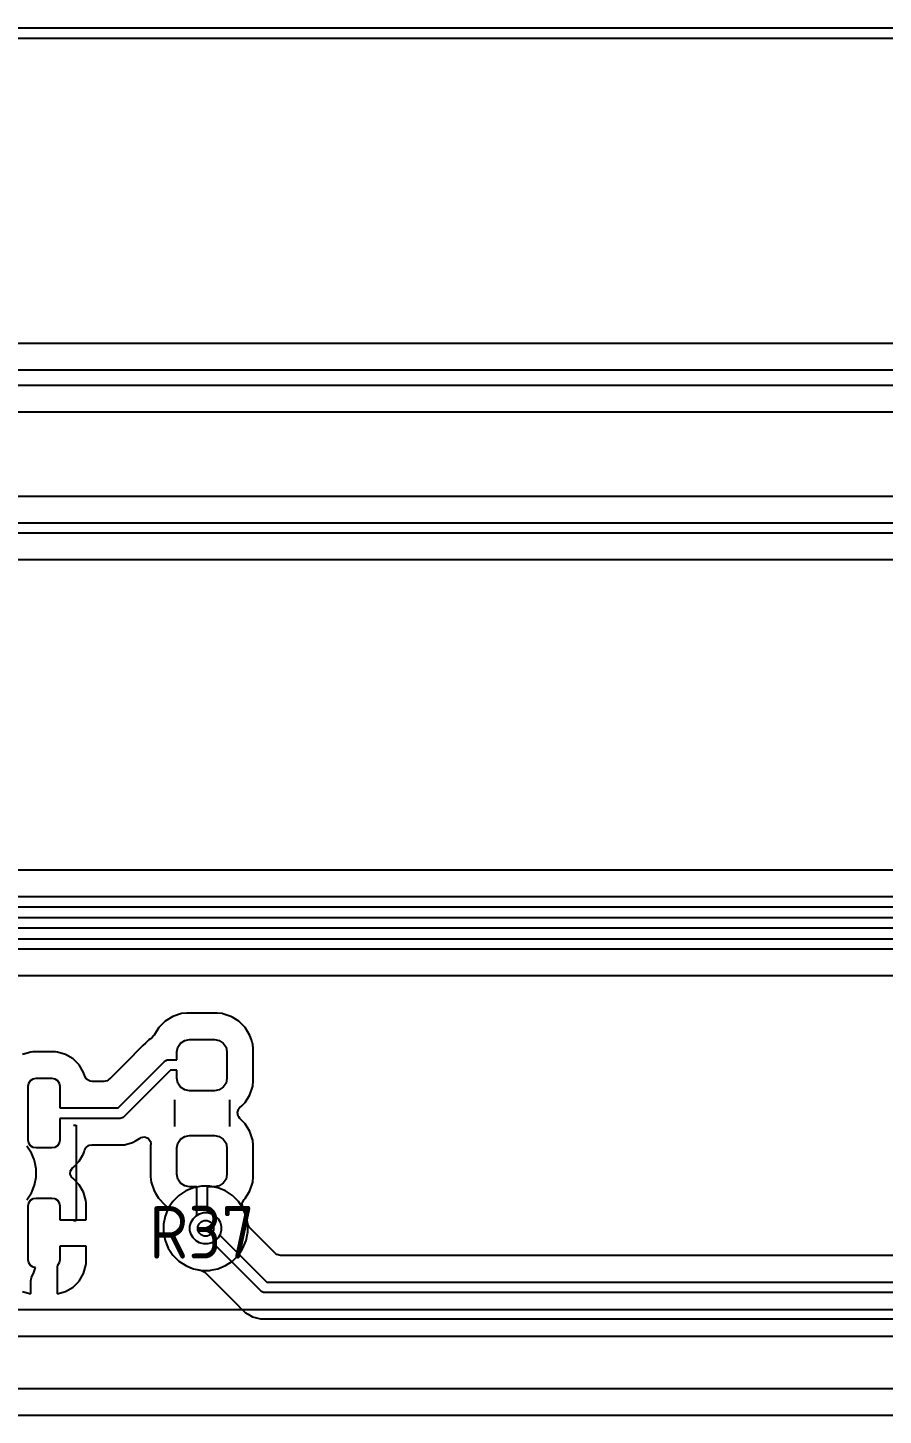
# Model space of a CAD drawing. Header units: millimetres. Extents: x 45 to 545, y -265 to -129.
# Drawn here: x 493.44 to 509.69, y -155.35 to -129 of the extents above; entities that cross this region are included whole.
import ezdxf
from ezdxf.enums import TextEntityAlignment as Align

# ---------------------------------------------------------------- set-up
doc = ezdxf.new("R2010")
doc.units = ezdxf.units.MM
for name, color, linetype, true_color in [('B.Cu', 151, 'CONTINUOUS', 0x6fccdb), ('Edge.Cuts', 111, 'CONTINUOUS', 0x81ffbe), ('F.Cu', 241, 'CONTINUOUS', 0xe27299), ('F.Silkscreen', 254, 'CONTINUOUS', 0xdcc8ff)]:
    doc.layers.add(name, color=color, linetype=linetype, true_color=true_color)
doc.styles.add('KICAD', font='isocp.shx')

msp = doc.modelspace()

# ---------------------------------------------------------------- linework, layer by layer
at = {"layer": 'B.Cu', "linetype": 'CONTINUOUS'}
for p, q in [((477.564561, -129.2005), (541.996519, -129.2005)), ((534.219277, -134.99579), (478.157226, -134.99579)), ((487.1, -135.49629), (534.494205, -135.49629)), ((534.353041, -135.79629), (487.1, -135.79629)), ((487.035931, -136.29679), (533.761342, -136.29679)), ((533.889281, -137.8995), (492.11296, -137.8995)), ((492.02629, -138.4), (534.332412, -138.4)), ((534.332412, -138.6), (492.067711, -138.6)), ((492.326388, -139.1005), (533.889281, -139.1005)), ((531.699903, -144.9995), (479.700097, -144.9995)), ((532, -145.7), (479.4, -145.7)), ((479.441421, -145.5), (531.958578, -145.5)), ((477.62, -145.9), (534.332412, -145.9)), ((534.332412, -146.1), (477.62, -146.1)), ((479.35, -146.3), (531.95, -146.3)), ((531.908578, -146.5), (479.391421, -146.5)), ((479.650098, -147.0005), (531.649903, -147.0005)), ((493.50939, -150.370814), (493.421789, -150.239711)), ((493.509397, -150.370827), (493.50939, -150.370814)), ((493.560413, -150.493992), (493.509397, -150.370827)), ((493.569737, -150.516503), (493.560413, -150.493992)), ((493.581472, -150.5755), (493.569737, -150.516503)), ((493.600499, -150.671153), (493.581472, -150.5755)), ((493.6005, -150.671155), (493.600499, -150.671153)), ((493.6005, -150.671158), (493.6005, -150.671155)), ((493.6005, -150.828842), (493.6005, -150.671158)), ((493.509394, -151.129179), (493.569737, -150.983497)), ((493.569737, -150.983497), (493.6005, -150.828842)), ((493.421789, -151.260289), (493.509394, -151.129179)), ((496.309707, -151.178213), (496.198213, -151.289707)), ((496.309711, -151.17821), (496.309707, -151.178213)), ((496.440814, -151.090609), (496.309711, -151.17821)), ((496.440827, -151.090602), (496.440814, -151.090609)), ((496.586498, -151.030264), (496.440827, -151.090602)), ((496.58651, -151.030261), (496.586498, -151.030264)), ((496.741155, -150.9995), (496.58651, -151.030261)), ((496.741158, -150.9995), (496.741155, -150.9995)), ((496.898842, -150.9995), (496.741158, -150.9995)), ((496.898845, -150.9995), (496.898842, -150.9995)), ((497.053489, -151.030261), (496.898845, -150.9995)), ((497.053501, -151.030264), (497.053489, -151.030261)), ((497.199172, -151.090602), (497.053501, -151.030264)), ((497.199185, -151.090609), (497.199172, -151.090602)), ((497.330288, -151.17821), (497.199185, -151.090609)), ((497.330292, -151.178213), (497.330288, -151.17821)), ((497.441786, -151.289707), (497.330292, -151.178213)), ((496.110602, -151.420827), (496.050264, -151.566498)), ((496.110609, -151.420814), (496.110602, -151.420827)), ((496.19821, -151.289711), (496.110609, -151.420814)), ((496.198213, -151.289707), (496.19821, -151.289711)), ((496.705195, -151.522836), (496.780842, -151.502567)), ((496.780842, -151.502567), (496.859158, -151.502567)), ((496.859158, -151.502567), (496.934805, -151.522836)), ((497.441789, -151.289711), (497.441786, -151.289707)), ((497.52939, -151.420814), (497.441789, -151.289711)), ((497.529397, -151.420827), (497.52939, -151.420814)), ((497.589735, -151.566498), (497.529397, -151.420827)), ((496.050261, -151.56651), (496.0195, -151.721153)), ((496.0195, -151.721153), (496.0195, -151.878846)), ((496.050264, -151.566498), (496.050261, -151.56651)), ((496.522567, -151.760842), (496.542836, -151.685195)), ((496.522567, -151.839158), (496.522567, -151.760842)), ((496.542836, -151.685195), (496.581994, -151.617372)), ((496.581994, -151.617372), (496.637372, -151.561994)), ((496.637372, -151.561994), (496.705195, -151.522836)), ((496.934805, -151.522836), (497.002628, -151.561994)), ((497.002628, -151.561994), (497.058006, -151.617372)), ((497.058006, -151.617372), (497.097164, -151.685195)), ((497.097164, -151.685195), (497.117433, -151.760842)), ((497.117433, -151.760842), (497.117433, -151.839158)), ((497.589737, -151.566503), (497.589735, -151.566498)), ((497.589738, -151.56651), (497.589737, -151.566503)), ((497.620638, -151.721849), (497.589738, -151.56651)), ((497.621089, -151.724016), (497.620638, -151.721849)), ((497.654574, -151.785339), (497.621089, -151.724016)), ((496.0195, -151.878846), (496.050261, -152.033489)), ((496.050261, -152.033489), (496.050264, -152.033501)), ((496.050264, -152.033501), (496.110602, -152.179172)), ((496.542836, -151.914805), (496.522567, -151.839158)), ((496.581994, -151.982628), (496.542836, -151.914805)), ((496.637372, -152.038006), (496.581994, -151.982628)), ((496.705195, -152.077164), (496.637372, -152.038006)), ((497.097164, -151.914805), (497.0895, -151.928078)), ((497.0895, -151.928078), (497.981422, -152.82)), ((497.117433, -151.839158), (497.097164, -151.914805)), ((498.152416, -152.283181), (497.654574, -151.785339)), ((496.110602, -152.179172), (496.110609, -152.179185)), ((496.110609, -152.179185), (496.19821, -152.310288)), ((496.780842, -152.097433), (496.705195, -152.077164)), ((496.859158, -152.097433), (496.780842, -152.097433)), ((496.934805, -152.077164), (496.859158, -152.097433)), ((496.948078, -152.0695), (496.934805, -152.077164)), ((497.869289, -152.990711), (496.948078, -152.0695)), ((498.173058, -152.299815), (498.152416, -152.283181)), ((498.240097, -152.3195), (498.173058, -152.299815)), ((496.19821, -152.310288), (496.198213, -152.310292)), ((496.198213, -152.310292), (496.309707, -152.421786)), ((496.309707, -152.421786), (496.309711, -152.421789)), ((496.309711, -152.421789), (496.440814, -152.50939)), ((496.440814, -152.50939), (496.440827, -152.509397)), ((496.440827, -152.509397), (496.541953, -152.551284)), ((496.541953, -152.551284), (496.586503, -152.569737)), ((537.383331, -152.3195), (498.240097, -152.3195)), ((496.586503, -152.569737), (496.651147, -152.582595)), ((496.651147, -152.582595), (496.741849, -152.600638)), ((496.741849, -152.600638), (496.80376, -152.633023)), ((496.80376, -152.633023), (496.805339, -152.634574)), ((496.805339, -152.634574), (497.455139, -153.284374)), ((497.981422, -152.82), (537.47, -152.82)), ((497.884442, -153.003147), (497.869289, -152.990711)), ((497.895, -153.00752), (497.884442, -153.003147)), ((497.920491, -153.018079), (497.895, -153.00752)), ((497.94, -153.02), (497.920491, -153.018079)), ((537.428578, -153.02), (497.94, -153.02)), ((497.455139, -153.284374), (497.455149, -153.284385)), ((497.455149, -153.284385), (497.459479, -153.288715)), ((497.459479, -153.288715), (497.45948, -153.288716)), ((497.45948, -153.288716), (497.571284, -153.40052)), ((497.571284, -153.40052), (497.571286, -153.400521)), ((497.571286, -153.400521), (497.627762, -153.433127)), ((497.627762, -153.433127), (497.627761, -153.433127)), ((497.627761, -153.433127), (497.627764, -153.433128)), ((497.627764, -153.433128), (497.708209, -153.479574)), ((497.708209, -153.479574), (497.70821, -153.479574)), ((497.70821, -153.479574), (497.708215, -153.479577)), ((497.708215, -153.479577), (497.860942, -153.5205)), ((497.860942, -153.5205), (497.860943, -153.5205)), ((497.860943, -153.5205), (537.169903, -153.5205))]:
    msp.add_line(p, q, dxfattribs=at)
at = {"layer": 'B.Cu'}
msp.add_circle((496.82, -151.8), 0.15, dxfattribs=at)
at = {"layer": 'Edge.Cuts', "linetype": 'CONTINUOUS'}
msp.add_line((474.2, -129.000001), (542, -129), dxfattribs=at)
at = {"layer": 'F.Cu', "linetype": 'CONTINUOUS'}
for p, q in [((477.581303, -129.2005), (541.99479, -129.2005)), ((496.198477, -147.776594), (496.051651, -147.867158)), ((496.36225, -147.722324), (496.198477, -147.776594)), ((496.46328, -147.712004), (496.36225, -147.722324)), ((496.46329, -147.712003), (496.46328, -147.712004)), ((496.463312, -147.712001), (496.46329, -147.712003)), ((496.46333, -147.712), (496.463312, -147.712001)), ((497.036678, -147.712), (496.46333, -147.712)), ((497.036687, -147.712), (497.036678, -147.712)), ((497.137748, -147.722324), (497.036687, -147.712)), ((497.143401, -147.723966), (497.137748, -147.722324)), ((497.146221, -147.725132), (497.143401, -147.723966)), ((497.301513, -147.776591), (497.146221, -147.725132)), ((497.301518, -147.776593), (497.301513, -147.776591)), ((497.333755, -147.796477), (497.301518, -147.776593)), ((497.44835, -147.86716), (497.333755, -147.796477)), ((495.929651, -147.989161), (495.843107, -148.12947)), ((495.929661, -147.989147), (495.929651, -147.989161)), ((496.051651, -147.867158), (495.929661, -147.989147)), ((497.57034, -147.98915), (497.44835, -147.86716)), ((497.660908, -148.135984), (497.57034, -147.98915)), ((495.629478, -148.331286), (495.295748, -148.665017)), ((495.629481, -148.331283), (495.629478, -148.331286)), ((495.677266, -148.283497), (495.629481, -148.331283)), ((495.74128, -148.219482), (495.677266, -148.283497)), ((495.741281, -148.219481), (495.74128, -148.219482)), ((495.741295, -148.219473), (495.741281, -148.219481)), ((495.774377, -148.200372), (495.741295, -148.219473)), ((495.80544, -148.17493), (495.774377, -148.200372)), ((495.830635, -148.146315), (495.80544, -148.17493)), ((495.843107, -148.12947), (495.830635, -148.146315)), ((496.293079, -148.359113), (496.344562, -148.282062)), ((496.344562, -148.282062), (496.421613, -148.230579)), ((496.421613, -148.230579), (496.5125, -148.2125)), ((496.5125, -148.2125), (496.9875, -148.2125)), ((496.9875, -148.2125), (497.078387, -148.230579)), ((497.078387, -148.230579), (497.155438, -148.282062)), ((497.155438, -148.282062), (497.206921, -148.359113)), ((497.688575, -148.219478), (497.660908, -148.135984)), ((497.706244, -148.272798), (497.688575, -148.219478)), ((497.715174, -148.299747), (497.706244, -148.272798)), ((497.719095, -148.33814), (497.715174, -148.299747)), ((497.720837, -148.35519), (497.719095, -148.33814)), ((493.497419, -148.452403), (493.339612, -148.498252)), ((493.497425, -148.452402), (493.497419, -148.452403)), ((493.497426, -148.452401), (493.497425, -148.452402)), ((493.497428, -148.452401), (493.497426, -148.452401)), ((493.53429, -148.4495), (493.497428, -148.452401)), ((493.534298, -148.4495), (493.53429, -148.4495)), ((493.534306, -148.4495), (493.534298, -148.4495)), ((493.965694, -148.4495), (493.534306, -148.4495)), ((493.965701, -148.4495), (493.965694, -148.4495)), ((493.965708, -148.4495), (493.965701, -148.4495)), ((494.00257, -148.452401), (493.965708, -148.4495)), ((494.002572, -148.452401), (494.00257, -148.452401)), ((494.002573, -148.452402), (494.002572, -148.452401)), ((494.002579, -148.452403), (494.002573, -148.452402)), ((494.160386, -148.498252), (494.002579, -148.452403)), ((494.160399, -148.498256), (494.160386, -148.498252)), ((494.301857, -148.581914), (494.160399, -148.498256)), ((494.301864, -148.581918), (494.301857, -148.581914)), ((494.301875, -148.581927), (494.301864, -148.581918)), ((494.418078, -148.69813), (494.301875, -148.581927)), ((496.054443, -148.616853), (496.090491, -148.601921)), ((496.090491, -148.601921), (496.11, -148.6)), ((496.11, -148.6), (496.275, -148.6)), ((496.275, -148.45), (496.293079, -148.359113)), ((496.275, -148.6), (496.275, -148.45)), ((497.206921, -148.359113), (497.225, -148.45)), ((497.225, -148.45), (497.225, -148.95)), ((497.725499, -148.400824), (497.720837, -148.35519)), ((497.7255, -148.999177), (497.725499, -148.400824)), ((494.41808, -148.698134), (494.418078, -148.69813)), ((494.418081, -148.698135), (494.41808, -148.698134)), ((494.50144, -148.839089), (494.418081, -148.698135)), ((494.501758, -148.839626), (494.50144, -148.839089)), ((494.501983, -148.840424), (494.501758, -148.839626)), ((494.522504, -148.911058), (494.501983, -148.840424)), ((495.295748, -148.665017), (494.997691, -148.963073)), ((495.156078, -149.5125), (496.039289, -148.629289)), ((496.151422, -148.8), (495.268211, -149.683211)), ((496.039289, -148.629289), (496.054443, -148.616853)), ((496.275, -148.8), (496.151422, -148.8)), ((496.275, -148.95), (496.275, -148.8)), ((493.45, -149.1), (493.461418, -149.042597)), ((493.45, -150.125), (493.45, -149.1)), ((493.461418, -149.042597), (493.493934, -148.993934)), ((493.493934, -148.993934), (493.542597, -148.961418)), ((493.542597, -148.961418), (493.6, -148.95)), ((493.6, -148.95), (493.9, -148.95)), ((493.9, -148.95), (493.957403, -148.961418)), ((493.957403, -148.961418), (494.006066, -148.993934)), ((494.006066, -148.993934), (494.038582, -149.042597)), ((494.038582, -149.042597), (494.05, -149.1)), ((494.05, -149.1), (494.05, -149.5125)), ((494.547877, -148.957674), (494.522504, -148.911058)), ((494.554062, -148.96481), (494.547877, -148.957674)), ((494.599763, -148.994178), (494.554062, -148.96481)), ((494.601123, -148.995594), (494.599763, -148.994178)), ((494.602467, -148.995915), (494.601123, -148.995594)), ((494.612823, -149.00257), (494.602467, -148.995915)), ((494.627822, -149.006975), (494.612823, -149.00257)), ((494.662763, -149.012), (494.627822, -149.006975)), ((494.886922, -149.012), (494.662763, -149.012)), ((494.946352, -148.99683), (494.886922, -149.012)), ((494.96944, -148.984222), (494.946352, -148.99683)), ((494.988344, -148.968176), (494.96944, -148.984222)), ((494.997691, -148.963073), (494.988344, -148.968176)), ((496.293079, -149.040887), (496.275, -148.95)), ((496.344562, -149.117938), (496.293079, -149.040887)), ((496.421613, -149.169421), (496.344562, -149.117938)), ((497.155438, -149.117938), (497.078387, -149.169421)), ((497.206921, -149.040887), (497.155438, -149.117938)), ((497.225, -148.95), (497.206921, -149.040887)), ((497.660908, -149.264016), (497.715174, -149.100253)), ((497.715174, -149.100253), (497.7255, -148.999177)), ((496.5125, -149.1875), (496.421613, -149.169421)), ((496.9875, -149.1875), (496.5125, -149.1875)), ((497.078387, -149.169421), (496.9875, -149.1875)), ((497.57034, -149.41085), (497.660908, -149.264016)), ((494.05, -149.5125), (495.156078, -149.5125)), ((497.425482, -149.602551), (497.425611, -149.600742)), ((497.440334, -149.670811), (497.425482, -149.602551)), ((497.425611, -149.600742), (497.444977, -149.542547)), ((497.447826, -149.684532), (497.440334, -149.670811)), ((497.444977, -149.542547), (497.44917, -149.536023)), ((497.44917, -149.536023), (497.465792, -149.515397)), ((497.465792, -149.515397), (497.512477, -149.468713)), ((497.512477, -149.468713), (497.57034, -149.41085)), ((495.1975, -149.7125), (494.05, -149.7125)), ((494.05, -149.7125), (494.05, -150.125)), ((495.217009, -149.710579), (495.1975, -149.7125)), ((495.253057, -149.695647), (495.217009, -149.710579)), ((495.268211, -149.683211), (495.253057, -149.695647)), ((497.468978, -149.712788), (497.447826, -149.684532)), ((497.57034, -149.81415), (497.468978, -149.712788)), ((497.660908, -149.960984), (497.57034, -149.81415)), ((493.461418, -150.182403), (493.45, -150.125)), ((493.493934, -150.231066), (493.461418, -150.182403)), ((494.038582, -150.182403), (494.006066, -150.231066)), ((494.05, -150.125), (494.038582, -150.182403)), ((495.276557, -150.213001), (495.429285, -150.172077)), ((495.429285, -150.172077), (495.501263, -150.13052)), ((495.501263, -150.13052), (495.566216, -150.09302)), ((495.566216, -150.09302), (495.566218, -150.093017)), ((495.566218, -150.093017), (495.573276, -150.088943)), ((495.573276, -150.088943), (495.573372, -150.08911)), ((495.573372, -150.08911), (495.575946, -150.08742)), ((495.575946, -150.08742), (495.592416, -150.078425)), ((495.592416, -150.078425), (495.660688, -150.063571)), ((495.660688, -150.063571), (495.726154, -150.087984)), ((495.726154, -150.087984), (495.768026, -150.143914)), ((495.768026, -150.143914), (495.769097, -150.146784)), ((495.769097, -150.146784), (495.76956, -150.148025)), ((495.76956, -150.148025), (495.776734, -150.203946)), ((496.275, -150.275), (496.293079, -150.184113)), ((496.293079, -150.184113), (496.344562, -150.107062)), ((496.344562, -150.107062), (496.421613, -150.055579)), ((496.421613, -150.055579), (496.5125, -150.0375)), ((496.5125, -150.0375), (496.9875, -150.0375)), ((496.9875, -150.0375), (497.078387, -150.055579)), ((497.078387, -150.055579), (497.155438, -150.107062)), ((497.155438, -150.107062), (497.206921, -150.184113)), ((497.206921, -150.184113), (497.225, -150.275)), ((497.704661, -150.093021), (497.660908, -149.960984)), ((497.715174, -150.124747), (497.704661, -150.093021)), ((497.725321, -150.224093), (497.715174, -150.124747)), ((493.542597, -150.263582), (493.493934, -150.231066)), ((493.6, -150.275), (493.542597, -150.263582)), ((493.9, -150.275), (493.6, -150.275)), ((493.957403, -150.263582), (493.9, -150.275)), ((494.006066, -150.231066), (493.957403, -150.263582)), ((494.418081, -150.526865), (494.501744, -150.385398)), ((494.501744, -150.385398), (494.512508, -150.34835)), ((494.512508, -150.34835), (494.520883, -150.319522)), ((494.520883, -150.319522), (494.535453, -150.287379)), ((494.535453, -150.287379), (494.543868, -150.274203)), ((494.543868, -150.274203), (494.59654, -150.228299)), ((494.59654, -150.228299), (494.605123, -150.224349)), ((494.605123, -150.224349), (494.65695, -150.213)), ((494.65695, -150.213), (495.10888, -150.213)), ((495.10888, -150.213), (495.108943, -150.213001)), ((495.108943, -150.213001), (495.110847, -150.213001)), ((495.110847, -150.213001), (495.118443, -150.213001)), ((495.118443, -150.213001), (495.276554, -150.213001)), ((495.276554, -150.213001), (495.276557, -150.213001)), ((495.776734, -150.203946), (495.7745, -150.225815)), ((495.7745, -150.225815), (495.7745, -150.225824)), ((495.7745, -150.225824), (495.7745, -150.225828)), ((495.7745, -150.225828), (495.7745, -150.824169)), ((496.275, -150.775), (496.275, -150.275)), ((497.225, -150.275), (497.225, -150.775)), ((497.725355, -150.224422), (497.725321, -150.224093)), ((497.725479, -150.225518), (497.725355, -150.224422)), ((497.725498, -150.225815), (497.725479, -150.225518)), ((497.725499, -150.225824), (497.725498, -150.225815)), ((497.7255, -150.824177), (497.725499, -150.225824)), ((494.248054, -150.771407), (494.255421, -150.701941)), ((494.255421, -150.701941), (494.256302, -150.699805)), ((494.256302, -150.699805), (494.289734, -150.65337)), ((494.289734, -150.65337), (494.296878, -150.64718)), ((494.296878, -150.64718), (494.302156, -150.642855)), ((494.302156, -150.642855), (494.30252, -150.642572)), ((494.30252, -150.642572), (494.306875, -150.638518)), ((494.306875, -150.638518), (494.31711, -150.629649)), ((494.31711, -150.629649), (494.317536, -150.628595)), ((494.317536, -150.628595), (494.327116, -150.617829)), ((494.327116, -150.617829), (494.418081, -150.526865)), ((494.279414, -150.833842), (494.248054, -150.771407)), ((494.285838, -150.840723), (494.279414, -150.833842)), ((494.296703, -150.85236), (494.285838, -150.840723)), ((494.299659, -150.855419), (494.296703, -150.85236)), ((494.30156, -150.85732), (494.299659, -150.855419)), ((494.301561, -150.857321), (494.30156, -150.85732)), ((494.417678, -150.973438), (494.301561, -150.857321)), ((494.417685, -150.973447), (494.417678, -150.973438)), ((494.417688, -150.973452), (494.417685, -150.973447)), ((494.501165, -151.114606), (494.417688, -150.973452)), ((495.7745, -150.824169), (495.774501, -150.824187)), ((495.774501, -150.824187), (495.774503, -150.824211)), ((495.774503, -150.824211), (495.774504, -150.824218)), ((495.774504, -150.824218), (495.784824, -150.925248)), ((495.784824, -150.925248), (495.784824, -150.92525)), ((495.784824, -150.92525), (495.784825, -150.925252)), ((495.784825, -150.925252), (495.839092, -151.089015)), ((496.293079, -150.865887), (496.275, -150.775)), ((496.344562, -150.942938), (496.293079, -150.865887)), ((496.421613, -150.994421), (496.344562, -150.942938)), ((497.155438, -150.942938), (497.078387, -150.994421)), ((497.206921, -150.865887), (497.155438, -150.942938)), ((497.225, -150.775), (497.206921, -150.865887)), ((497.660908, -151.089016), (497.715174, -150.925253)), ((497.715174, -150.925253), (497.7255, -150.824177)), ((493.493934, -151.268934), (493.542597, -151.236418)), ((493.542597, -151.236418), (493.6, -151.225)), ((493.6, -151.225), (493.9, -151.225)), ((493.9, -151.225), (493.957403, -151.236418)), ((493.957403, -151.236418), (494.006066, -151.268934)), ((494.501282, -151.114803), (494.501165, -151.114606)), ((494.501283, -151.114806), (494.501282, -151.114803)), ((494.501289, -151.114828), (494.501283, -151.114806)), ((494.501291, -151.114833), (494.501289, -151.114828)), ((494.547076, -151.272426), (494.501291, -151.114833)), ((495.839092, -151.089015), (495.839093, -151.089018)), ((495.839093, -151.089018), (495.839094, -151.08902)), ((495.839094, -151.08902), (495.867423, -151.134949)), ((495.867423, -151.134949), (495.885075, -151.163567)), ((495.885075, -151.163567), (495.924252, -151.227083)), ((495.924252, -151.227083), (495.929661, -151.235851)), ((495.929661, -151.235851), (495.929663, -151.235853)), ((495.929663, -151.235853), (495.929666, -151.235857)), ((495.929666, -151.235857), (496.04059, -151.346781)), ((496.5125, -151.0125), (496.421613, -150.994421)), ((496.65, -151.0125), (496.5125, -151.0125)), ((496.65, -151.554703), (496.65, -151.0125)), ((496.9875, -151.0125), (496.85, -151.0125)), ((496.85, -151.0125), (496.85, -151.502567)), ((497.078387, -150.994421), (496.9875, -151.0125)), ((497.55084, -151.255349), (497.57034, -151.23585)), ((497.57034, -151.23585), (497.660908, -151.089016)), ((493.45, -151.375), (493.461418, -151.317597)), ((493.45, -152.4), (493.45, -151.375)), ((493.461418, -151.317597), (493.493934, -151.268934)), ((494.006066, -151.268934), (494.038582, -151.317597)), ((494.038582, -151.317597), (494.05, -151.375)), ((494.05, -151.375), (494.05, -151.6375)), ((494.547099, -151.272504), (494.547076, -151.272426)), ((494.5471, -151.27251), (494.547099, -151.272504)), ((494.549999, -151.30935), (494.5471, -151.27251)), ((494.55, -151.309365), (494.549999, -151.30935)), ((494.55, -151.309369), (494.55, -151.309365)), ((494.55, -151.6375), (494.55, -151.309369)), ((496.04059, -151.346781), (496.06174, -151.375033)), ((496.073992, -151.509212), (496.050263, -151.566499)), ((496.06174, -151.375033), (496.069232, -151.388753)), ((496.069232, -151.388753), (496.084085, -151.457026)), ((496.083114, -151.470605), (496.073992, -151.509212)), ((496.084085, -151.457026), (496.083114, -151.470605)), ((496.85, -151.502567), (496.859158, -151.502567)), ((496.859158, -151.502567), (496.934805, -151.522836)), ((497.516993, -151.317321), (497.518935, -151.310239)), ((497.518244, -151.387168), (497.516993, -151.317321)), ((497.525233, -151.409487), (497.518244, -151.387168)), ((497.518935, -151.310239), (497.55084, -151.255349)), ((497.529006, -151.419885), (497.525233, -151.409487)), ((497.529393, -151.420821), (497.529006, -151.419885)), ((497.529395, -151.420823), (497.529393, -151.420821)), ((497.529396, -151.420825), (497.529395, -151.420823)), ((497.550015, -151.470605), (497.529396, -151.420825)), ((497.583672, -151.551859), (497.550015, -151.470605)), ((494.05, -151.6375), (494.55, -151.6375)), ((496.050257, -151.566527), (496.0195, -151.72115)), ((496.0195, -151.72115), (496.0195, -151.878844)), ((496.050263, -151.566499), (496.050257, -151.566527)), ((496.522567, -151.760842), (496.542836, -151.685195)), ((496.522567, -151.839158), (496.522567, -151.760842)), ((496.542836, -151.685195), (496.581994, -151.617372)), ((496.581994, -151.617372), (496.637372, -151.561994)), ((496.637372, -151.561994), (496.65, -151.554703)), ((496.934805, -151.522836), (497.002628, -151.561994)), ((497.002628, -151.561994), (497.058006, -151.617372)), ((497.058006, -151.617372), (497.097164, -151.685195)), ((497.097164, -151.685195), (497.117433, -151.760842)), ((497.117433, -151.760842), (497.117433, -151.839158)), ((497.583672, -151.55186), (497.583672, -151.551859)), ((497.589738, -151.566505), (497.583672, -151.55186)), ((497.589983, -151.567402), (497.589738, -151.566505)), ((497.590396, -151.569821), (497.589983, -151.567402)), ((497.617838, -151.707777), (497.590396, -151.569821)), ((497.620065, -151.718972), (497.617838, -151.707777)), ((497.6205, -151.720973), (497.620065, -151.718972)), ((497.6205, -151.878844), (497.6205, -151.720973)), ((496.0195, -151.878844), (496.019499, -151.878848)), ((496.019499, -151.878848), (496.050257, -152.033471)), ((496.050257, -152.033471), (496.050264, -152.033502)), ((496.050264, -152.033502), (496.110598, -152.179165)), ((496.542836, -151.914805), (496.522567, -151.839158)), ((496.581994, -151.982628), (496.542836, -151.914805)), ((496.637372, -152.038006), (496.581994, -151.982628)), ((496.705195, -152.077164), (496.637372, -152.038006)), ((497.002628, -152.038006), (496.934805, -152.077164)), ((497.058006, -151.982628), (497.002628, -152.038006)), ((497.097164, -151.914805), (497.058006, -151.982628)), ((497.117433, -151.839158), (497.097164, -151.914805)), ((497.529394, -152.179179), (497.589737, -152.033497)), ((497.589737, -152.033497), (497.616549, -151.898706)), ((497.616549, -151.898706), (497.6205, -151.878844)), ((494.55, -152.1375), (494.05, -152.1375)), ((494.05, -152.1375), (494.05, -152.4)), ((494.55, -152.465634), (494.55, -152.1375)), ((496.110598, -152.179165), (496.110603, -152.179174)), ((496.110603, -152.179174), (496.110613, -152.179191)), ((496.110613, -152.179191), (496.198211, -152.31029)), ((496.780842, -152.097433), (496.705195, -152.077164)), ((496.859158, -152.097433), (496.780842, -152.097433)), ((496.934805, -152.077164), (496.859158, -152.097433)), ((497.441789, -152.310289), (497.529394, -152.179179)), ((493.461418, -152.457403), (493.45, -152.4)), ((493.493934, -152.506066), (493.461418, -152.457403)), ((493.542597, -152.538582), (493.493934, -152.506066)), ((493.584702, -152.546957), (493.542597, -152.538582)), ((493.569378, -152.599703), (493.584702, -152.546957)), ((494.006066, -152.506066), (494, -152.510119)), ((494, -152.510119), (494, -153.047295)), ((494.038582, -152.457403), (494.006066, -152.506066)), ((494.05, -152.4), (494.038582, -152.457403)), ((494.501283, -152.660193), (494.547099, -152.502495)), ((494.547099, -152.502495), (494.5471, -152.502489)), ((494.5471, -152.502489), (494.549999, -152.465649)), ((494.549999, -152.465649), (494.55, -152.465634)), ((496.198211, -152.31029), (496.198212, -152.310291)), ((496.198212, -152.310291), (496.198217, -152.310297)), ((496.198217, -152.310297), (496.309701, -152.421781)), ((496.309701, -152.421781), (496.309707, -152.421786)), ((496.309707, -152.421786), (496.309711, -152.421789)), ((496.309711, -152.421789), (496.440814, -152.50939)), ((496.440814, -152.50939), (496.440827, -152.509397)), ((496.440827, -152.509397), (496.538619, -152.549903)), ((496.538619, -152.549903), (496.586503, -152.569737)), ((497.053497, -152.569737), (497.19916, -152.509402)), ((497.19916, -152.509402), (497.199172, -152.509397)), ((497.199172, -152.509396), (497.199179, -152.509394)), ((497.199172, -152.509397), (497.199172, -152.509396)), ((497.199179, -152.509394), (497.330289, -152.421789)), ((497.330289, -152.421789), (497.441789, -152.310289)), ((493.5, -152.798466), (493.504394, -152.76575)), ((493.5, -153.047294), (493.5, -152.798466)), ((493.504394, -152.76575), (493.512873, -152.734755)), ((493.512873, -152.734755), (493.525741, -152.704365)), ((493.525741, -152.704365), (493.551744, -152.660398)), ((493.551744, -152.660398), (493.569378, -152.599703)), ((494.301561, -152.917678), (494.417678, -152.801561)), ((494.417678, -152.801561), (494.417685, -152.801552)), ((494.417685, -152.801552), (494.501282, -152.660196)), ((494.501282, -152.660196), (494.501283, -152.660193)), ((496.586503, -152.569737), (496.586505, -152.569737)), ((496.586505, -152.569737), (496.58651, -152.569739)), ((496.58651, -152.569739), (496.691921, -152.590706)), ((496.691921, -152.590706), (496.728323, -152.597947)), ((496.728323, -152.597947), (496.733516, -152.598979)), ((496.733516, -152.598979), (496.736246, -152.599703)), ((496.736246, -152.599703), (496.741155, -152.6005)), ((496.741155, -152.6005), (496.898844, -152.6005)), ((496.898844, -152.6005), (496.902964, -152.6005)), ((496.902964, -152.6005), (496.910814, -152.598118)), ((496.910814, -152.598118), (497.053497, -152.569737)), ((493.339807, -153.001284), (493.497494, -153.047096)), ((493.497494, -153.047096), (493.497498, -153.047097)), ((493.497498, -153.047097), (493.497505, -153.047099)), ((493.497505, -153.047099), (493.497511, -153.0471)), ((493.497511, -153.0471), (493.499998, -153.047295)), ((493.499998, -153.047295), (493.5, -153.047295)), ((493.5, -153.047295), (493.5, -153.047294)), ((494, -153.047295), (494.000001, -153.047295)), ((494.000001, -153.047295), (494.000003, -153.047295)), ((494.000003, -153.047294), (494.002486, -153.0471)), ((494.000003, -153.047295), (494.000003, -153.047294)), ((494.002486, -153.0471), (494.160198, -153.001281)), ((494.160198, -153.001281), (494.301552, -152.917685)), ((494.301552, -152.917685), (494.301561, -152.917678)), ((535.998541, -153.3495), (490.31733, -153.3495)), ((489.947107, -153.85), (535.9, -153.85)), ((535.692894, -154.85), (489.74, -154.85)), ((489.838541, -155.3505), (535.416388, -155.3505))]:
    msp.add_line(p, q, dxfattribs=at)
at = {"layer": 'F.Cu'}
msp.add_circle((496.82, -151.8), 0.15, dxfattribs=at)
at = {"layer": 'F.Silkscreen', "linetype": 'CONTINUOUS'}
for p, q in [((496.2275, -149.357776), (496.2275, -149.867224)), ((497.2725, -149.357776), (497.2725, -149.867224)), ((494.31, -149.84), (494.36, -149.84)), ((494.36, -149.84), (494.36, -151.66)), ((494.36, -151.66), (494.31, -151.66))]:
    msp.add_line(p, q, dxfattribs=at)

# ---------------------------------------------------------------- texts
at = {"layer": 'F.Silkscreen', "style": 'KICAD'}
msp.add_text('R37', height=1, dxfattribs=at).set_placement((496.75, -151.875), align=Align.MIDDLE_CENTER)

doc.saveas('drawing.dxf')
